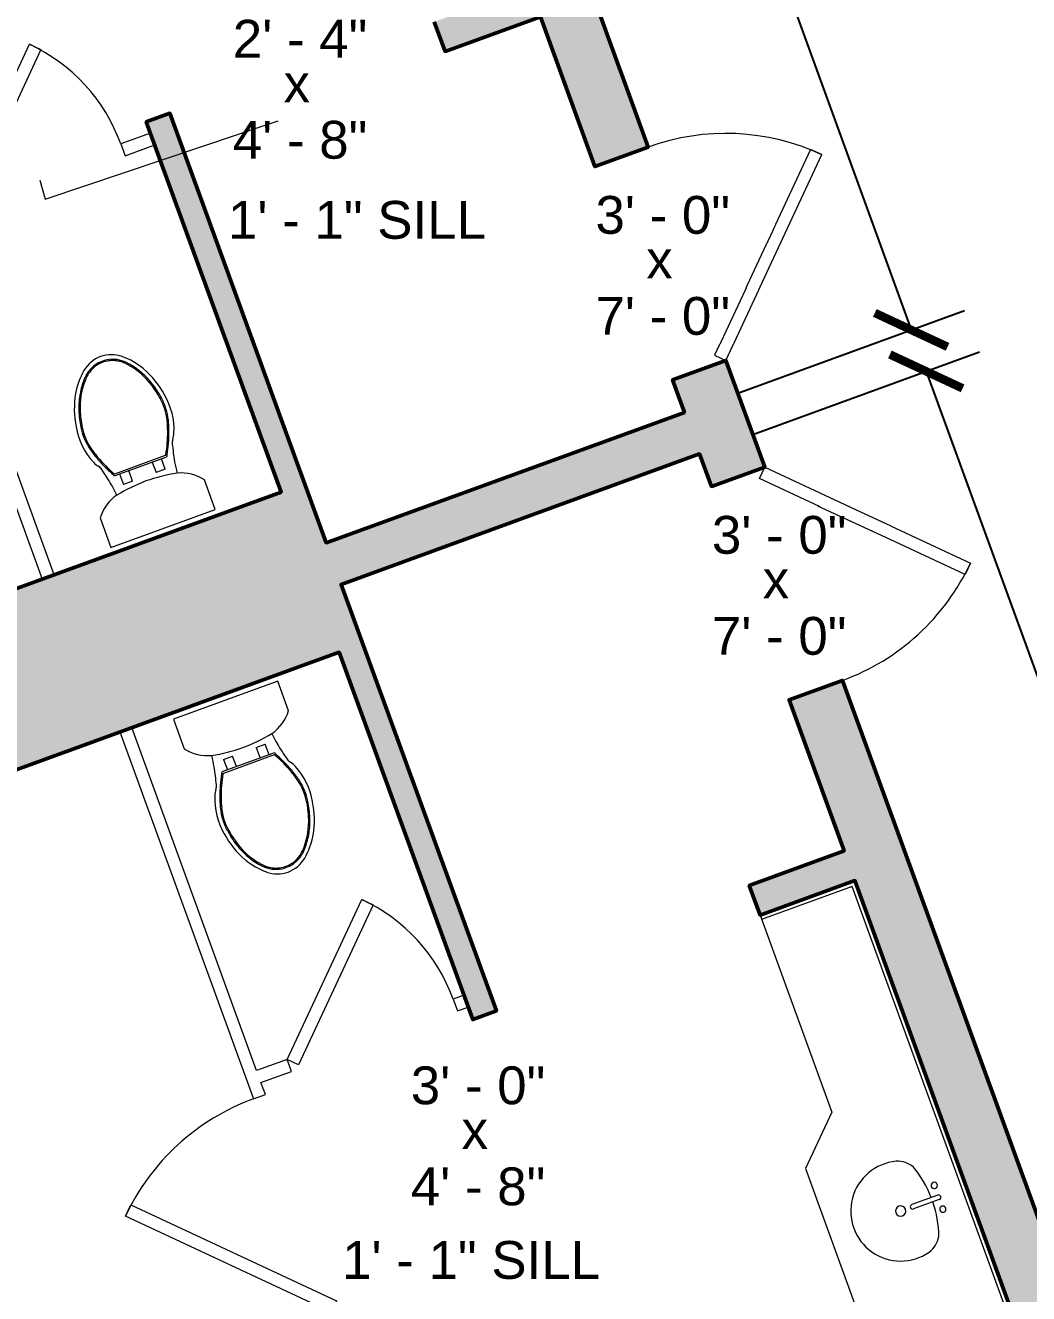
# Model space of a CAD drawing. Header units: inches. Extents: x -2078 to 106214, y -964 to 6385.
# Drawn here: x 8435.2 to 8594.3, y 4435.1 to 4636.2 of the extents above; entities that cross this region are included whole.
import ezdxf

# ---------------------------------------------------------------- set-up
doc = ezdxf.new("R2010")
doc.units = ezdxf.units.IN
doc.header["$MEASUREMENT"] = 0
for name, color, linetype, lineweight in [('A-ANNO', 2, 'Continuous', 5), ('A-ANNO-DIMS', 1, 'Continuous', 9), ('A-CASE', 4, 'Continuous', 9), ('A-DETAIL-3', 40, 'Continuous', 15), ('A-DOOR', 1, 'Continuous', 18), ('A-FIXT', 150, 'Continuous', 9), ('A-WALL', 3, 'Continuous', 40)]:
    doc.layers.add(name, color=color, linetype=linetype, lineweight=lineweight)
doc.layers.add('A-HATCH', color=9, linetype='Continuous')
doc.styles.add('Arial_1', font='arial.ttf', dxfattribs={"height": 0.0625})
doc.styles.add('Arial_2', font='arial.ttf', dxfattribs={"height": 3})
doc.styles.add('Jay Cad', font='arial.ttf', dxfattribs={"height": 0.125})
doc.dimstyles.new('Jay Cad - DIMS', dxfattribs={"dimtxt": 0.125, "dimasz": 0.09375, "dimexe": 0.09375, "dimexo": 0.09375, "dimgap": 0.046875, "dimtad": 1, "dimdec": 1, "dimzin": 0, "dimdsep": 46, "dimlunit": 4, "dimtxsty": 'Jay Cad', "dimblk": 'ARCHTICK', "dimcen": 0.09, "dimclrd": 1, "dimclre": 1, "dimclrt": 256, "dimadec": 0, "dimazin": 0, "dimtfac": 1, "dimtdec": 1, "dimtofl": 0, "dimtmove": 1, "dimatfit": 3, "dimfxl": 1, "dimtolj": 1, "dimtzin": 0, "dimarcsym": 0})

# ---------------------------------------------------------------- blocks, each defined once
blk = doc.blocks.new('JC_DOOR_SINGLE PANEL - SINGLE DOOR-1493177-Munger Science Center _ Ahmanson Lecture Hall-1st Floor')
at = {"layer": 'A-DOOR', "lineweight": 20}
for p, q in [((-8.87, -28.54), (16.59, -3.09)), ((16.59, -3.09), (18, -4.5)), ((18, -4.5), (-7.46, -29.96)), ((-7.46, -29.96), (-8.87, -28.54))]:
    blk.add_line(p, q, dxfattribs=at)
at = {"layer": 'A-DOOR', "lineweight": 9}
blk.add_arc((18, -4.5), 36, 180, 225, dxfattribs=at)
blk = doc.blocks.new('JC_DOOR_SINGLE PANEL - SINGLE DOOR-1493249-Munger Science Center _ Ahmanson Lecture Hall-1st Floor')
at = {"layer": 'A-DOOR', "lineweight": 20}
for p, q in [((-7.46, 29.96), (-8.87, 28.54)), ((-8.87, 28.54), (16.59, 3.09)), ((18, 4.5), (-7.46, 29.96)), ((16.59, 3.09), (18, 4.5))]:
    blk.add_line(p, q, dxfattribs=at)
at = {"layer": 'A-DOOR', "lineweight": 9}
blk.add_arc((18, 4.5), 36, 135, 180, dxfattribs=at)
blk = doc.blocks.new('JC_DOOR_SINGLE PANEL - SINGLE DOOR-1495597-Munger Science Center _ Ahmanson Lecture Hall-1st Floor')
at = {"layer": 'A-DOOR', "lineweight": 20}
for p, q in [((-7.21, -19.38), (12.59, 0.41)), ((12.59, 0.41), (14, -1)), ((14, -1), (-5.8, -20.8)), ((-5.8, -20.8), (-7.21, -19.38))]:
    blk.add_line(p, q, dxfattribs=at)
at = {"layer": 'A-DOOR', "lineweight": 9}
blk.add_arc((14, -1), 28, 180, 225, dxfattribs=at)
blk = doc.blocks.new('BEST_Toilet-Floor_Mount-KOHLER-Cimarron-K-5310 - Not A Type-See Type Catalog-V4-Munger Science Center _ Ahmanson Lecture Hall-1st Floor')
at = {"layer": 'A-FIXT'}
for p, q in [((8.81, -1), (-8.81, -1)), ((-8.81, -1), (-8.81, -5.97)), ((8.81, -5.97), (8.81, -1)), ((-3.52, -9.7), (-1.99, -9.7)), ((-3.52, -9.7), (-3.52, -11.48)), ((-1.99, -11.48), (-1.99, -9.7)), ((1.99, -9.7), (3.52, -9.7)), ((1.99, -9.7), (1.99, -11.48)), ((3.52, -11.48), (3.52, -9.7)), ((4.25, -11.48), (-4.3, -11.48)), ((4.25, -11.78), (-4.3, -11.78))]:
    blk.add_line(p, q, dxfattribs=at)
for centre, radius, start, end in [((-3.19, -1.64), 7.1, 217.5906, 254.5518), ((3.19, -1.64), 7.1, 285.4482, 322.4094), ((-23.44, -6.86), 18.43, 349.205, 354.9347), ((0.79, 24.01), 33.02, 259.7563, 268.6223), ((-0.79, 24.01), 33.02, 271.3777, 280.2437), ((23.44, -6.86), 18.43, 185.0653, 190.795), ((-51.02, -1.6), 46.51, 345.6648, 349.205), ((-4.3, -11.77), 0.299, 90, 175.6962), ((4.25, -11.77), 0.299, 4.3025, 90), ((51.02, -1.6), 46.51, 190.795, 194.3352), ((-3.34, -16.09), 3.75, 141.6816, 157.4214), ((-7.65, -12.68), 1.75, 321.6816, 345.6648), ((7.65, -12.68), 1.75, 194.3352, 218.3184), ((3.34, -16.09), 3.75, 22.5786, 38.3184), ((3.26, -18.83), 10.9, 157.4214, 190.5786), ((-3.26, -18.83), 10.9, 349.4214, 22.5786), ((6.84, -18.72), 14.45, 188.417, 209.583), ((-6.84, -18.72), 14.45, 330.417, 351.583), ((3.58, -20.57), 10.69, 209.583, 230.417), ((-3.58, -20.57), 10.69, 309.583, 330.417), ((0.06, -24.83), 5.17, 230.417, 269.359), ((-0.06, -24.83), 5.17, 270.641, 309.583)]:
    blk.add_arc(centre, radius, start, end, dxfattribs=at)
for centre, major_axis, ratio, start_param, end_param in [((14.76, -22.69), (-6.72, 21.01), 0.99726, 0.748253, 0.914402), ((-4.29, -11.92), (-0.144, 0), 0.998055, 4.719691, 5.772222), ((4.25, -11.92), (0.144, 0), 0.99807, 0.508647, 1.561187), ((-14.8, -22.7), (5.52, 21.36), 0.996876, 5.312572, 5.478562), ((10.53, -21.15), (-5.73, 16.58), 0.997479, 0.891055, 0.994325), ((-10.58, -21.15), (5.42, 16.69), 0.997344, 5.270344, 5.373801), ((2.53, -19.12), (-5.56, 7.41), 0.998758, 0.685563, 1.075947), ((-2.58, -19.12), (5.48, 7.47), 0.998725, 5.196526, 5.58692), ((10.16, -17.99), (-7.42, 15.32), 0.996871, 1.268614, 1.423842), ((-10.22, -17.99), (7.53, 15.27), 0.997058, 4.86643, 5.021783), ((5.05, -19.56), (-6.32, 9.77), 0.999003, 1.302763, 1.707421), ((-5.1, -19.56), (6.48, 9.66), 0.999368, 4.593631, 4.996279), ((5.41, -19.26), (-8.84, 8.28), 0.998783, 1.463765, 1.511024), ((-5.46, -19.26), (8.86, 8.26), 0.998854, 4.77451, 4.823535)]:
    blk.add_ellipse(centre, major_axis=major_axis, ratio=ratio, start_param=start_param, end_param=end_param, dxfattribs=at)
for points in [[(-4.59, -11.75), (-4.9, -12.29), (-5.45, -13.39), (-5.92, -14.53), (-6.13, -15.11)], [(6.08, -15.1), (5.87, -14.53), (5.4, -13.39), (4.85, -12.29), (4.54, -11.75)], [(-6.13, -15.11), (-6.23, -15.4), (-6.42, -15.97), (-6.59, -16.56), (-6.66, -16.86)], [(6.61, -16.86), (6.54, -16.56), (6.37, -15.97), (6.18, -15.39), (6.08, -15.1)], [(-6.66, -16.86), (-6.81, -17.46), (-6.98, -18.68), (-6.92, -19.92), (-6.82, -20.53)], [(6.78, -20.53), (6.87, -19.92), (6.93, -18.68), (6.76, -17.46), (6.61, -16.86)], [(-6.82, -20.53), (-6.76, -20.97), (-6.59, -21.84), (-6.36, -22.7), (-6.22, -23.13)], [(6.17, -23.13), (6.31, -22.7), (6.54, -21.84), (6.71, -20.97), (6.78, -20.53)], [(-6.22, -23.13), (-5.98, -23.89), (-5.35, -25.36), (-4.43, -26.68), (-3.91, -27.28)], [(3.87, -27.26), (4.39, -26.66), (5.3, -25.35), (5.93, -23.89), (6.17, -23.13)], [(-3.91, -27.28), (-3.84, -27.35), (-3.72, -27.5), (-3.59, -27.64), (-3.52, -27.71)]]:
    blk.add_open_spline(points, degree=3, dxfattribs=at)
for points, knots in [([(-3.51, -27.71), (-3.33, -27.9), (-2.95, -28.25), (-2.07, -28.82), (-0.94, -29.2), (0.37, -29.25), (1.33, -29.05), (2.06, -28.75), (2.57, -28.47), (3.05, -28.12), (3.33, -27.86), (3.47, -27.71)], [0, 0, 0, 0, 0.1, 0.2, 0.4, 0.55, 0.7, 0.775, 0.85, 0.925, 1, 1, 1, 1]), ([(-3.37, -27.58), (-3.2, -27.76), (-2.83, -28.09), (-2.19, -28.5), (-1.5, -28.79), (-0.53, -29.04), (0.73, -29.04), (1.93, -28.63), (2.78, -28.09), (3.15, -27.76), (3.32, -27.58)], [0, 0, 0, 0, 0.1, 0.2, 0.3, 0.4, 0.6, 0.8, 0.9, 1, 1, 1, 1]), ([(3.47, -27.71), (3.53, -27.64), (3.67, -27.49), (3.8, -27.34), (3.87, -27.26)], [-1.50814179, -1.50814179, -1.50814179, -1.50814179, -1.48416303, -1.45965057, -1.45965057, -1.45965057, -1.45965057])]:
    blk.add_open_spline(points, degree=3, knots=knots, dxfattribs=at)
blk = doc.blocks.new('JC_DOOR_SINGLE PANEL - SINGLE DOOR-1500987-Munger Science Center _ Ahmanson Lecture Hall-1st Floor')
at = {"layer": 'A-DOOR', "lineweight": 20}
for p, q in [((-8.87, -25.04), (16.59, 0.41)), ((16.59, 0.41), (18, -1)), ((18, -1), (-7.46, -26.46)), ((-7.46, -26.46), (-8.87, -25.04))]:
    blk.add_line(p, q, dxfattribs=at)
at = {"layer": 'A-DOOR', "lineweight": 9}
blk.add_arc((18, -1), 36, 180, 225, dxfattribs=at)
blk = doc.blocks.new('Sink Vanity-Round - 19_ x 19_-1499956-Munger Science Center _ Ahmanson Lecture Hall-1st Floor')
at = {"layer": 'A-FIXT'}
for p, q in [((3.43, 9.73), (3.43, 5.36)), ((4.18, 9.73), (4.18, 5.36))]:
    blk.add_line(p, q, dxfattribs=at)
for centre, radius, start, end in [((1.81, 9.73), 0.5, 360, 180), ((3.81, 9.73), 0.375, 360, 180), ((5.81, 9.73), 0.5, 360, 180), ((3.81, -9.17), 17.81, 91.2067, 109.2086), ((1.81, 9.73), 0.5, 180, 360), ((3.81, -9.17), 17.81, 70.7914, 88.7933), ((5.81, 9.73), 0.5, 180, 360), ((0.05, 4.11), 4.12, 120.7927, 162.1904), ((7.56, 4.11), 4.12, 17.8096, 59.2073), ((3.81, 3.35), 7.93, 165.3071, 14.6929), ((3.81, 3.35), 0.813, 360, 180), ((3.81, 5.36), 0.375, 180, 360), ((3.81, 3.35), 0.813, 180, 360)]:
    blk.add_arc(centre, radius, start, end, dxfattribs=at)
blk = doc.blocks.new('JC- existing door Tag_quad - JC- existing door Tag_quad-839775-Munger Science Center _ Ahmanson Lecture Hall-1st Floor')
at = {"layer": 'A-ANNO', "insert": (-0.0234, 0.0378), "char_height": 0.0625, "width": 0.0505, "attachment_point": 1, "style": 'Arial_1', "bg_fill": 3, "box_fill_scale": 1.25, "bg_fill_color": 256, "bg_fill_true_color": 13158600, "bg_fill_transparency": 0}
blk.add_mtext('x', dxfattribs=at)
blk = doc.blocks.new('_ArchTick')
at = {"color": 0, "linetype": 'ByBlock', "const_width": 0.15}
blk.add_lwpolyline([(-0.5, -0.5), (0.5, 0.5)], dxfattribs=at)
blk = doc.blocks.new('*D3372')
at = {"layer": 'A-ANNO-DIMS', "color": 1, "lineweight": -2, "transparency": 16777216}
for p, q in [((8523.47, 5036.16), (8472.09, 5178.19)), ((7224.54, 4717.33), (8475.15, 5169.72)), ((7295.18, 4522.05), (7221.48, 4725.79))]:
    blk.add_line(p, q, dxfattribs=at)
at = {"layer": 'Defpoints', "color": 0, "transparency": 16777216}
for p in [(8475.15, 5169.72), (8526.53, 5027.69), (7298.24, 4513.59)]:
    blk.add_point(p, dxfattribs=at)
at = {"layer": 'A-ANNO-DIMS', "color": 1, "lineweight": -2, "transparency": 16777216, "xscale": 9, "yscale": 9, "zscale": 9}
for p, rotation in [((8475.15, 5169.72), 19.8872031304387), ((7224.54, 4717.33), 199.8872031304387)]:
    blk.add_blockref('_ArchTick', p, dxfattribs=dict(at, rotation=rotation))
at = {"layer": 'A-ANNO-DIMS', "color": 2, "transparency": 16777216, "insert": (7846.23, 4953.52), "char_height": 12, "width": 2.0166, "attachment_point": 5, "rotation": 19.8872, "style": 'Jay Cad'}
blk.add_mtext('\\A1;110\'-10"', dxfattribs=at)
blk = doc.blocks.new('*D3382')
at = {"layer": 'A-ANNO-DIMS', "color": 1, "lineweight": -2, "transparency": 16777216}
for p, q in [((8550.56, 4571.36), (8586.51, 4584.45)), ((8578.05, 4581.37), (8667.15, 4336.58)), ((8639.65, 4326.57), (8675.6, 4339.66))]:
    blk.add_line(p, q, dxfattribs=at)
at = {"layer": 'Defpoints', "color": 0, "transparency": 16777216}
for p in [(8542.1, 4568.29), (8667.15, 4336.58), (8631.19, 4323.5)]:
    blk.add_point(p, dxfattribs=at)
at = {"layer": 'A-ANNO-DIMS', "color": 1, "lineweight": -2, "transparency": 16777216, "xscale": 9, "yscale": 9, "zscale": 9}
for p, rotation in [((8578.05, 4581.37), 110.0000000004287), ((8667.15, 4336.58), 290.0000000004287)]:
    blk.add_blockref('_ArchTick', p, dxfattribs=dict(at, rotation=rotation))
at = {"layer": 'A-ANNO-DIMS', "color": 2, "transparency": 16777216, "insert": (8640.13, 4465.36), "char_height": 12, "width": 1.4974, "attachment_point": 5, "rotation": 290, "style": 'Jay Cad'}
blk.add_mtext('\\A1;21\'-8{\\H1x;\\S1/2;}"', dxfattribs=at)
blk = doc.blocks.new('*D3383')
at = {"layer": 'A-ANNO-DIMS', "color": 1, "lineweight": -2, "transparency": 16777216}
for p, q in [((8477.02, 4773.4), (8512.97, 4786.48)), ((8504.52, 4783.41), (8575.66, 4587.95)), ((8548.16, 4577.94), (8584.11, 4591.03))]:
    blk.add_line(p, q, dxfattribs=at)
at = {"layer": 'Defpoints', "color": 0, "transparency": 16777216}
for p in [(8468.56, 4770.32), (8575.66, 4587.95), (8539.7, 4574.86)]:
    blk.add_point(p, dxfattribs=at)
at = {"layer": 'A-ANNO-DIMS', "color": 1, "lineweight": -2, "transparency": 16777216, "xscale": 9, "yscale": 9, "zscale": 9}
for p, rotation in [((8504.52, 4783.41), 110.0000000004287), ((8575.66, 4587.95), 290.0000000004287)]:
    blk.add_blockref('_ArchTick', p, dxfattribs=dict(at, rotation=rotation))
at = {"layer": 'A-ANNO-DIMS', "color": 2, "transparency": 16777216, "insert": (8549.98, 4689.28), "char_height": 12, "width": 0.9747, "attachment_point": 5, "rotation": 290, "style": 'Jay Cad'}
blk.add_mtext('\\A1;17\'-4"', dxfattribs=at)

msp = doc.modelspace()

# ---------------------------------------------------------------- linework, layer by layer
at = {"layer": 'A-ANNO'}
msp.add_line((8437.478, 4611.718), (8438.295, 4608.697), dxfattribs=at)
at = {"layer": 'A-CASE'}
for p, q in [((8551.688, 4495.155), (8563.071, 4463.882)), ((8563.071, 4463.882), (8558.901, 4454.979)), ((8558.901, 4454.979), (8609.536, 4315.445))]:
    msp.add_line(p, q, dxfattribs=at)
at = {"layer": 'A-DETAIL-3'}
for p, q in [((8566.275, 4499.666), (8551.945, 4494.451)), ((8630.233, 4323.944), (8566.275, 4499.666))]:
    msp.add_line(p, q, dxfattribs=at)
at = {"layer": 'A-WALL', "lineweight": 20}
for points in [[(8454.99, 4619.156), (8450.292, 4617.446), (8450.976, 4615.566), (8455.674, 4617.276)], [(8439.71, 4549.11), (8419.669, 4604.172), (8424.664, 4605.99), (8423.98, 4607.869), (8418.985, 4606.051), (8418.061, 4608.591), (8416.182, 4607.907), (8437.831, 4548.426)], [(8450.169, 4524.184), (8471.349, 4465.994), (8473.228, 4466.678), (8472.529, 4468.6), (8477.373, 4470.363), (8476.689, 4472.242), (8471.845, 4470.479), (8452.048, 4524.868)], [(8504.704, 4482.439), (8503.001, 4481.819), (8503.685, 4479.94), (8505.388, 4480.56)]]:
    msp.add_lwpolyline(points, dxfattribs=at)
at = {"layer": 'A-WALL', "lineweight": 50}
msp.add_lwpolyline([(8637.599, 4332.212), (8564.749, 4532.366), (8556.292, 4529.288), (8565.013, 4505.326), (8549.978, 4499.854), (8551.688, 4495.155), (8566.723, 4500.628), (8631.194, 4323.496)], dxfattribs=at)

# ---------------------------------------------------------------- block references
at = {"layer": 'A-DOOR'}
for name, p, rotation in [('JC_DOOR_SINGLE PANEL - SINGLE DOOR-1495597-Munger Science Center _ Ahmanson Lecture Hall-1st Floor', (8437.478, 4611.718), 199.9999999999997), ('JC_DOOR_SINGLE PANEL - SINGLE DOOR-1500987-Munger Science Center _ Ahmanson Lecture Hall-1st Floor', (8478.445, 4449.421), 289.9999999999997)]:
    msp.add_blockref(name, p, dxfattribs=dict(at, rotation=rotation))
at = {"layer": 'A-FIXT'}
for name, p, rotation in [('BEST_Toilet-Floor_Mount-KOHLER-Cimarron-K-5310 - Not A Type-See Type Catalog-V4-Munger Science Center _ Ahmanson Lecture Hall-1st Floor', (8457.349, 4555.531), 199.9999999999997), ('BEST_Toilet-Floor_Mount-KOHLER-Cimarron-K-5310 - Not A Type-See Type Catalog-V4-Munger Science Center _ Ahmanson Lecture Hall-1st Floor', (8466.584, 4530.159), 19.99999999999979), ('Sink Vanity-Round - 19_ x 19_-1499956-Munger Science Center _ Ahmanson Lecture Hall-1st Floor', (8569.551, 4450.635), 290.0000000000001)]:
    msp.add_blockref(name, p, dxfattribs=dict(at, rotation=rotation))

# ---------------------------------------------------------------- texts
at = {"layer": 'A-ANNO', "char_height": 6, "width": 26.967, "attachment_point": 1, "style": 'Arial_2', "bg_fill": 3, "box_fill_scale": 1.25, "bg_fill_color": 256, "bg_fill_true_color": 13158600, "bg_fill_transparency": 0}
for s, insert in [('2\' - 4"', (8468.059, 4637.126)), ('4\' - 8"', (8468.059, 4621.104)), ('3\' - 0"', (8525.585, 4609.191)), ('7\' - 0"', (8525.585, 4593.169)), ('3\' - 0"', (8544.054, 4558.448)), ('7\' - 0"', (8544.054, 4542.425)), ('3\' - 0"', (8496.291, 4471.142)), ('4\' - 8"', (8496.291, 4455.12))]:
    msp.add_mtext(s, dxfattribs=dict(at, insert=insert))
at = {"layer": 'A-ANNO', "char_height": 6, "width": 51.207, "attachment_point": 1, "style": 'Arial_2'}
for insert in [(8467.301, 4608.403), (8485.396, 4443.451)]:
    msp.add_mtext('1\' - 1" SILL', dxfattribs=dict(at, insert=insert))

# ---------------------------------------------------------------- next in the draw order: hatches: boundary and pattern name
at = {"layer": 'A-HATCH'}
h = msp.add_hatch(color=256, dxfattribs=at)
h.dxf.hatch_style = 1
h.paths.add_polyline_path([(7442.991, 4443.066), (7810.847, 4519.174), (7832.61, 4527.095), (7823.924, 4549.725), (7859.83, 4562.794), (7868.12, 4540.019), (7892.552, 4548.912), (7890.158, 4555.49), (7872.303, 4548.991), (7863.753, 4572.483), (7857.175, 4570.089), (7857.778, 4568.432), (7816.134, 4553.274), (7824.462, 4531.578), (7808.931, 4525.925), (7476.345, 4457.115), (7475.837, 4458.511), (7848.428, 4594.123), (7848.967, 4592.642), (7855.544, 4595.036), (7852.269, 4604.035), (7678.423, 4540.76), (7658.154, 4596.449), (7648.757, 4593.029), (7656.731, 4571.122), (7599.879, 4550.43), (7594.228, 4565.956), (7455.154, 4515.337), (7457.206, 4509.699), (7469.086, 4477.058), (7478.721, 4467.726), (7473.212, 4465.721), (7466.659, 4463.335), (7411.157, 4443.134), (7398.6, 4439.096), (7411.056, 4404.872), (7436.487, 4414.128), (7437.341, 4409.241), (7438.216, 4404.358), (7449.009, 4406.49), (7445.851, 4424.754)], flags=17)
h.paths.add_polyline_path([(7305.921, 4509.999), (7635.338, 4629.897), (7636.444, 4626.858), (7645.841, 4630.278), (7643.538, 4636.606), (7690.993, 4653.878), (7688.599, 4660.456), (7641.144, 4643.184), (7621.136, 4698.156), (7708.058, 4729.792), (7728.066, 4674.82), (7722.428, 4672.768), (7724.822, 4666.19), (7737.038, 4670.637), (7714.635, 4732.187), (8526.53, 5027.692), (9158.058, 5027.692), (9158.058, 5014.692), (9166.058, 5014.692), (9166.058, 5027.692), (10710.058, 5027.692), (10710.058, 4967.192), (10718.058, 4967.192), (10718.058, 4990.417), (10787.566, 4990.417), (10787.566, 4977.605), (10953.618, 4977.605), (10953.618, 4983.605), (10793.566, 4983.605), (10793.566, 4996.417), (10718.058, 4996.417), (10718.058, 5042.692), (8550.199, 5042.692), (7613.446, 4701.742), (7637.045, 4636.903), (7298.242, 4513.589), (7442.023, 4116.122), (7430.522, 4111.961), (7430.522, 3959.561), (7442.522, 3959.561), (7442.522, 4109.922), (7449.706, 4112.521)])
h.paths.add_polyline_path([(7455.986, 4371.173), (7445.194, 4369.041, 0.0691577), (7553.668, 4070.742), (7563.309, 4076.04, -0.0690822)], flags=17)
h.paths.add_polyline_path([(7589.831, 4028.68), (7580.647, 4044.49), (7571.005, 4039.192), (7573.37, 4035.064), (7575.752, 4030.945), (7550.14, 4021.623), (7562.639, 3987.281), (7652.949, 4020.151), (7651.19, 4024.983), (7693.927, 4047.907), (7698.054, 4036.567), (7855.922, 4094.027), (7850.282, 4109.525), (7893.018, 4132.449), (7901.028, 4110.444), (7991.238, 4143.278), (7972.966, 4193.48), (7978.369, 4195.446), (7974.265, 4206.723), (7931.078, 4191.004), (7599.267, 4013.018)], flags=17)
h.paths.add_polyline_path([(7962.832, 4604.342), (7960.438, 4610.919), (7936.006, 4602.027), (7925.745, 4630.218), (7910.71, 4624.745), (7930.564, 4570.196), (7923.986, 4567.802), (7926.381, 4561.224), (7932.958, 4563.619), (8052.495, 4235.196), (8041.923, 4231.348), (8046.027, 4220.072), (8051.9, 4222.21), (8119.518, 4036.432), (8139.251, 4043.615), (8054.516, 4276.423), (8083.646, 4287.026), (8081.594, 4292.664), (8052.464, 4282.062), (7938.4, 4595.449)], flags=17)
h.paths.add_polyline_path([(8154.984, 4000.389), (8135.251, 3993.206), (8144.058, 3969.009), (8186.344, 3984.4), (8183.608, 3991.918), (8161.055, 3983.709)], flags=17)
h.paths.add_polyline_path([(8250.711, 4007.832), (8235.676, 4002.36), (8232.942, 4009.874), (8223.075, 4006.282), (8225.811, 3998.765), (8228.16, 3999.62), (8236.189, 3977.562), (8258.741, 3985.77)], flags=17)
h.paths.add_polyline_path([(8453.557, 4082.059), (8456.846, 4083.256), (8454.11, 4090.774), (8443.304, 4086.841), (8446.168, 4078.972), (8431.132, 4073.5), (8439.302, 4051.054, 0.0010681), (8439.906, 4051.709), (8461.715, 4059.647)], flags=17)
h.paths.add_polyline_path([(8507.849, 4153.642), (8634.189, 4199.626), (8601.965, 4288.161), (8647.588, 4304.767), (8640.677, 4323.755), (8642.557, 4324.439), (8639.479, 4332.896), (8637.599, 4332.212), (8564.749, 4532.366), (8556.292, 4529.288), (8565.013, 4505.326), (8549.978, 4499.854), (8551.688, 4495.155), (8566.723, 4500.628), (8631.194, 4323.496), (8480.843, 4268.772), (8429.359, 4410.223), (8425.601, 4408.855), (8391.408, 4502.797), (8484.908, 4536.828), (8506.113, 4478.567), (8509.872, 4479.935), (8485.246, 4547.593), (8542.098, 4568.286), (8543.979, 4563.117), (8552.436, 4566.195), (8546.28, 4583.11), (8537.823, 4580.032), (8539.704, 4574.863), (8482.894, 4554.186), (8458.097, 4622.314), (8454.338, 4620.946), (8475.715, 4562.215), (8382.174, 4528.169), (8347.288, 4624.018), (8405.549, 4645.223), (8402.222, 4654.364), (8395.644, 4651.97), (8396.577, 4649.407), (8344.894, 4630.595), (8330.529, 4670.063), (8382.212, 4688.874), (8383.331, 4685.799), (8389.909, 4688.193), (8372.715, 4735.433), (8468.564, 4770.319), (8515.152, 4642.32), (8500.018, 4636.811), (8501.728, 4632.113), (8516.862, 4637.621), (8525.51, 4613.861), (8533.967, 4616.939), (8462.454, 4813.42), (8455.876, 4811.026), (8467.365, 4779.461), (8363.059, 4741.496), (8379.818, 4695.452), (8320.617, 4673.904), (8261.106, 4837.411), (8424.612, 4896.922), (8443.563, 4844.855), (8450.141, 4847.249), (8443.985, 4864.163), (8441.166, 4863.137), (8428.371, 4898.29), (8434.009, 4900.342), (8431.615, 4906.92), (8253.073, 4841.937), (8293.089, 4731.995), (8286.511, 4729.6), (8288.905, 4723.023), (8293.604, 4724.733), (8407.667, 4411.345), (8401.09, 4408.951), (8403.142, 4403.313), (8409.72, 4405.707), (8516.13, 4113.347), (8493.577, 4105.139), (8496.313, 4097.621), (8524.504, 4107.882)], flags=17)
h.paths.add_polyline_path([(8255.076, 4710.71), (8252.682, 4717.288), (7994.267, 4623.232), (7996.661, 4616.654)], flags=17)
h.paths.add_polyline_path([(8544.558, 4902.692), (8675.058, 4902.692), (8675.058, 4842.192), (8607.558, 4842.192), (8607.558, 4835.192), (8664.058, 4835.192), (8664.058, 4788.192), (8666.246, 4788.192), (8666.246, 4830.192), (8667.871, 4830.192), (8667.871, 4788.192), (8670.058, 4788.192), (8670.058, 4835.192), (8775.058, 4835.192), (8775.058, 4734.589), (8670.058, 4734.589), (8670.058, 4745.192), (8664.058, 4745.192), (8664.058, 4697.81), (8594.61, 4672.533), (8650.359, 4519.363), (8656.937, 4521.757), (8603.582, 4668.349), (8683.917, 4697.589), (8683.917, 4728.589), (8775.058, 4728.589), (8775.058, 4484.936), (8682.589, 4451.28), (8669.25, 4487.928), (8662.672, 4485.534), (8680.286, 4437.14), (8686.864, 4439.534), (8684.641, 4445.642), (8775.058, 4478.551), (8775.058, 4295.692), (8751.15, 4295.692), (8750.742, 4296.791), (8745.118, 4294.7), (8747.724, 4287.692), (8802.058, 4287.692), (8802.058, 4295.692), (8782.058, 4295.692), (8782.058, 4561.692), (8812.058, 4561.692), (8812.058, 4568.692), (8783.058, 4568.692), (8783.058, 4859.692), (8775.058, 4859.692), (8775.058, 4857.692), (8767.058, 4857.692), (8767.058, 4840.192), (8683.058, 4840.192), (8683.058, 4909.692), (8517.676, 4909.692), (8508.549, 4934.922), (8499.273, 4931.546), (8501.667, 4924.968), (8506.232, 4926.629), (8519.012, 4891.3), (8516.191, 4890.279), (8536.119, 4835.192), (8571.558, 4835.192), (8571.558, 4842.192), (8544.558, 4842.192)], flags=17)
h.paths.add_polyline_path([(8725.65, 4364.26), (8715.594, 4360.6), (8699.177, 4405.705), (8692.599, 4403.311), (8709.016, 4358.205), (8707.136, 4357.521), (8710.215, 4349.064), (8723.149, 4353.772), (8732.569, 4328.442), (8738.193, 4330.533)], flags=16)
h.paths.add_polyline_path([(8871.558, 4273.692), (8855.058, 4273.692), (8855.058, 4295.692), (8844.058, 4295.692), (8844.058, 4287.692), (8847.058, 4287.692), (8847.058, 4263.692), (8871.558, 4263.692)], flags=17)
h.paths.add_polyline_path([(9088.058, 4287.692), (9090.058, 4287.692), (9090.058, 4295.692), (9079.058, 4295.692), (9079.058, 4273.692), (9063.558, 4273.692), (9063.558, 4263.692), (9088.058, 4263.692)], flags=17)
h.paths.add_polyline_path([(9171.058, 4315.692), (9166.058, 4315.692), (9166.058, 4594.692), (9171.058, 4594.692), (9171.058, 4614.692), (9166.058, 4614.692), (9166.058, 4883.692), (9171.058, 4883.692), (9171.058, 4901.692), (9174.058, 4901.692), (9174.058, 4909.692), (9166.058, 4909.692), (9166.058, 4942.692), (9158.058, 4942.692), (9158.058, 4909.692), (9151.058, 4909.692), (9151.058, 4901.692), (9153.058, 4901.692), (9153.058, 4883.692), (9158.058, 4883.692), (9158.058, 4614.692), (9153.058, 4614.692), (9153.058, 4594.692), (9158.058, 4594.692), (9158.058, 4568.692), (9151.058, 4568.692), (9151.058, 4561.692), (9158.058, 4561.692), (9158.058, 4315.692), (9153.058, 4315.692), (9153.058, 4295.692), (9132.058, 4295.692), (9132.058, 4287.692), (9192.058, 4287.692), (9192.058, 4295.692), (9171.058, 4295.692)], flags=17)
h.paths.add_polyline_path([(9260.058, 4273.692), (9243.058, 4273.692), (9243.058, 4295.692), (9234.058, 4295.692), (9234.058, 4263.692), (9260.058, 4263.692)], flags=17)
h.paths.add_polyline_path([(9475.558, 4287.692), (9478.558, 4287.692), (9478.558, 4295.692), (9466.558, 4295.692), (9466.558, 4273.692), (9452.058, 4273.692), (9452.058, 4263.692), (9475.558, 4263.692)], flags=17)
h.paths.add_polyline_path([(9577.558, 4295.692), (9556.558, 4295.692), (9556.558, 4901.692), (9562.558, 4901.692), (9562.558, 4909.692), (9535.558, 4909.692), (9535.558, 4901.692), (9541.558, 4901.692), (9541.558, 4295.692), (9520.558, 4295.692), (9520.558, 4287.692), (9577.558, 4287.692)], flags=17)
h.paths.add_polyline_path([(9646.058, 4273.692), (9630.058, 4273.692), (9630.058, 4295.692), (9619.558, 4295.692), (9619.558, 4287.692), (9623.058, 4287.692), (9623.058, 4263.692), (9646.058, 4263.692)], flags=17)
h.paths.add_polyline_path([(9862.058, 4287.692), (9865.058, 4287.692), (9865.058, 4295.692), (9854.058, 4295.692), (9854.058, 4273.692), (9838.058, 4273.692), (9838.058, 4263.692), (9862.058, 4263.692)], flags=17)
h.paths.add_polyline_path([(9964.058, 4295.692), (9943.058, 4295.692), (9943.058, 4315.692), (9938.058, 4315.692), (9938.058, 4595.692), (9943.058, 4595.692), (9943.058, 4615.692), (9938.058, 4615.692), (9938.058, 4883.692), (9943.058, 4883.692), (9943.058, 4901.692), (9946.058, 4901.692), (9946.058, 4909.692), (9923.058, 4909.692), (9923.058, 4901.692), (9926.058, 4901.692), (9926.058, 4883.692), (9931.058, 4883.692), (9931.058, 4615.692), (9926.058, 4615.692), (9926.058, 4595.692), (9931.058, 4595.692), (9931.058, 4315.692), (9926.058, 4315.692), (9926.058, 4295.692), (9907.058, 4295.692), (9907.058, 4287.692), (9964.058, 4287.692)], flags=17)
h.paths.add_polyline_path([(10033.058, 4273.692), (10018.058, 4273.692), (10018.058, 4295.692), (10006.058, 4295.692), (10006.058, 4287.692), (10009.058, 4287.692), (10009.058, 4263.692), (10033.058, 4263.692)], flags=17)
h.paths.add_polyline_path([(10248.558, 4287.692), (10251.558, 4287.692), (10251.558, 4295.692), (10239.558, 4295.692), (10239.558, 4273.692), (10225.058, 4273.692), (10225.058, 4263.692), (10248.558, 4263.692)], flags=17)
h.paths.add_polyline_path([(10335.558, 4503.192), (10362.058, 4503.192), (10362.058, 4512.192), (10360.058, 4512.192), (10360.058, 4525.192), (10330.558, 4525.192), (10330.558, 4901.692), (10336.558, 4901.692), (10336.558, 4909.692), (10308.558, 4909.692), (10308.558, 4901.692), (10314.558, 4901.692), (10314.558, 4295.692), (10293.558, 4295.692), (10293.558, 4287.692), (10335.558, 4287.692)], flags=17)
h.paths.add_polyline_path([(10431.058, 4525.192), (10406.058, 4525.192), (10406.058, 4512.192), (10404.058, 4512.192), (10404.058, 4503.192), (10431.058, 4503.192)], flags=17)
h.paths.add_polyline_path([(10721.558, 4512.192), (10719.558, 4512.192), (10719.558, 4525.192), (10623.058, 4525.192), (10623.058, 4503.192), (10721.558, 4503.192)], flags=17)
h.paths.add_polyline_path([(10887.558, 4525.192), (10765.558, 4525.192), (10765.558, 4512.192), (10763.558, 4512.192), (10763.558, 4503.192), (10887.558, 4503.192)], flags=17)
h.paths.add_polyline_path([(10977.558, 4923.692), (10718.058, 4923.692), (10718.058, 4931.192), (10710.058, 4931.192), (10710.058, 4923.692), (10665.969, 4923.692), (10665.969, 4909.692), (10660.969, 4909.692), (10660.969, 4901.692), (10955.558, 4901.692), (10955.558, 4525.192), (10933.558, 4525.192), (10933.558, 4503.192), (10977.558, 4503.192)])
h.paths.add_polyline_path([(10624.969, 4909.692), (10372.558, 4909.692), (10372.558, 4901.692), (10624.969, 4901.692)], flags=17)
h.paths.add_polyline_path([(10272.558, 4909.692), (9982.058, 4909.692), (9982.058, 4901.692), (10272.558, 4901.692)], flags=17)
h.paths.add_polyline_path([(9887.058, 4909.692), (9598.558, 4909.692), (9598.558, 4901.692), (9887.058, 4901.692)], flags=17)
h.paths.add_polyline_path([(9499.558, 4909.692), (9210.058, 4909.692), (9210.058, 4901.692), (9499.558, 4901.692)], flags=17)
h.paths.add_polyline_path([(9115.058, 4909.692), (8775.058, 4909.692), (8775.058, 4895.692), (8783.058, 4895.692), (8783.058, 4901.692), (9115.058, 4901.692)], flags=17)
h.paths.add_polyline_path([(9109.058, 4568.692), (8848.058, 4568.692), (8848.058, 4561.692), (9109.058, 4561.692)], flags=17)
h.paths.add_polyline_path([(8799.058, 4179.692), (8761.058, 4179.692), (8761.058, 4155.692), (8799.058, 4155.692)], flags=17)
h.paths.add_polyline_path([(9186.058, 4179.692), (9136.058, 4179.692), (9136.058, 4155.692), (9186.058, 4155.692)], flags=17)
h.paths.add_polyline_path([(9575.058, 4179.692), (9525.058, 4179.692), (9525.058, 4155.692), (9575.058, 4155.692)], flags=17)
h.paths.add_polyline_path([(9960.558, 4179.692), (9910.558, 4179.692), (9910.558, 4155.692), (9960.558, 4155.692)], flags=17)
h.paths.add_polyline_path([(10335.558, 4179.692), (10297.558, 4179.692), (10297.558, 4155.692), (10335.558, 4155.692)], flags=17)
h.paths.add_polyline_path([(10769.861, 4431.192), (10716.831, 4431.192), (10716.831, 4407.192), (10769.861, 4407.192)], flags=17)
h.paths.add_polyline_path([(10775.558, 4431.192), (10769.861, 4431.192), (10769.861, 4407.192), (10775.558, 4407.192)], flags=17)
h.paths.add_polyline_path([(10716.831, 4431.192), (10711.558, 4431.192), (10711.558, 4407.192), (10716.831, 4407.192)], flags=17)
h.paths.add_polyline_path([(8363.675, 4388.948), (8361.623, 4394.586), (8121.061, 4307.029), (8123.113, 4301.391)], flags=17)

# ---------------------------------------------------------------- next in the draw order: linework, layer by layer
at = {"layer": 'A-ANNO'}
msp.add_line((8438.295, 4608.697), (8475.283, 4621.118), dxfattribs=at)

# ---------------------------------------------------------------- next in the draw order: block references
at = {"layer": 'A-DOOR'}
for name, p, rotation in [('JC_DOOR_SINGLE PANEL - SINGLE DOOR-1493249-Munger Science Center _ Ahmanson Lecture Hall-1st Floor', (8535.895, 4598.485), 290.0000000000001), ('JC_DOOR_SINGLE PANEL - SINGLE DOOR-1493177-Munger Science Center _ Ahmanson Lecture Hall-1st Floor', (8554.364, 4547.742), 110.0000000000001), ('JC_DOOR_SINGLE PANEL - SINGLE DOOR-1495597-Munger Science Center _ Ahmanson Lecture Hall-1st Floor', (8490.187, 4476.091), 199.9999999999997)]:
    msp.add_blockref(name, p, dxfattribs=dict(at, rotation=rotation))

# ---------------------------------------------------------------- next in the draw order: block references
at = {"layer": 'A-ANNO', "xscale": 96, "yscale": 96, "zscale": 96}
for p in [(8478.368, 4626.42), (8535.895, 4598.485), (8554.364, 4547.742), (8506.6, 4460.437)]:
    msp.add_blockref('JC- existing door Tag_quad - JC- existing door Tag_quad-839775-Munger Science Center _ Ahmanson Lecture Hall-1st Floor', p, dxfattribs=at)

# ---------------------------------------------------------------- next in the draw order: linework, layer by layer
at = {"layer": 'A-WALL', "lineweight": 50}
for points in [[(8500.018, 4636.811), (8501.728, 4632.113), (8516.862, 4637.621), (8525.51, 4613.861), (8533.967, 4616.939), (8462.454, 4813.42)], [(8425.601, 4408.855), (8391.408, 4502.797), (8484.908, 4536.828), (8506.113, 4478.567), (8509.872, 4479.935), (8485.246, 4547.593), (8542.098, 4568.286), (8543.979, 4563.117), (8552.436, 4566.195), (8546.28, 4583.11), (8537.823, 4580.032), (8539.704, 4574.863), (8482.894, 4554.186), (8458.097, 4622.314), (8454.338, 4620.946), (8475.715, 4562.215), (8382.174, 4528.169), (8347.288, 4624.018), (8405.549, 4645.223)]]:
    msp.add_lwpolyline(points, dxfattribs=at)

# ---------------------------------------------------------------- next in the draw order: dimensions: what is measured, and where the dimension line sits
at = {"layer": 'A-ANNO-DIMS'}
for base, p1, p2, angle, picture, middle in [((8475.151, 5169.724), (7298.242, 4513.589), (8526.53, 5027.692), 19.8872, '*D3372', (7846.232, 4953.518)), ((8575.657, 4587.949), (8468.564, 4770.319), (8539.704, 4574.863), 290, '*D3383', (8549.976, 4689.277)), ((8667.147, 4336.581), (8542.098, 4568.286), (8631.194, 4323.496), 290, '*D3382', (8640.125, 4465.356))]:
    dim = msp.add_linear_dim(base=base, p1=p1, p2=p2, angle=angle, dimstyle='Jay Cad - DIMS', override={"dimclrt": 2}, dxfattribs=at)
    dim.commit()
    dim.dimension.update_dxf_attribs({"geometry": picture, "text_midpoint": middle})

doc.saveas('drawing.dxf')
